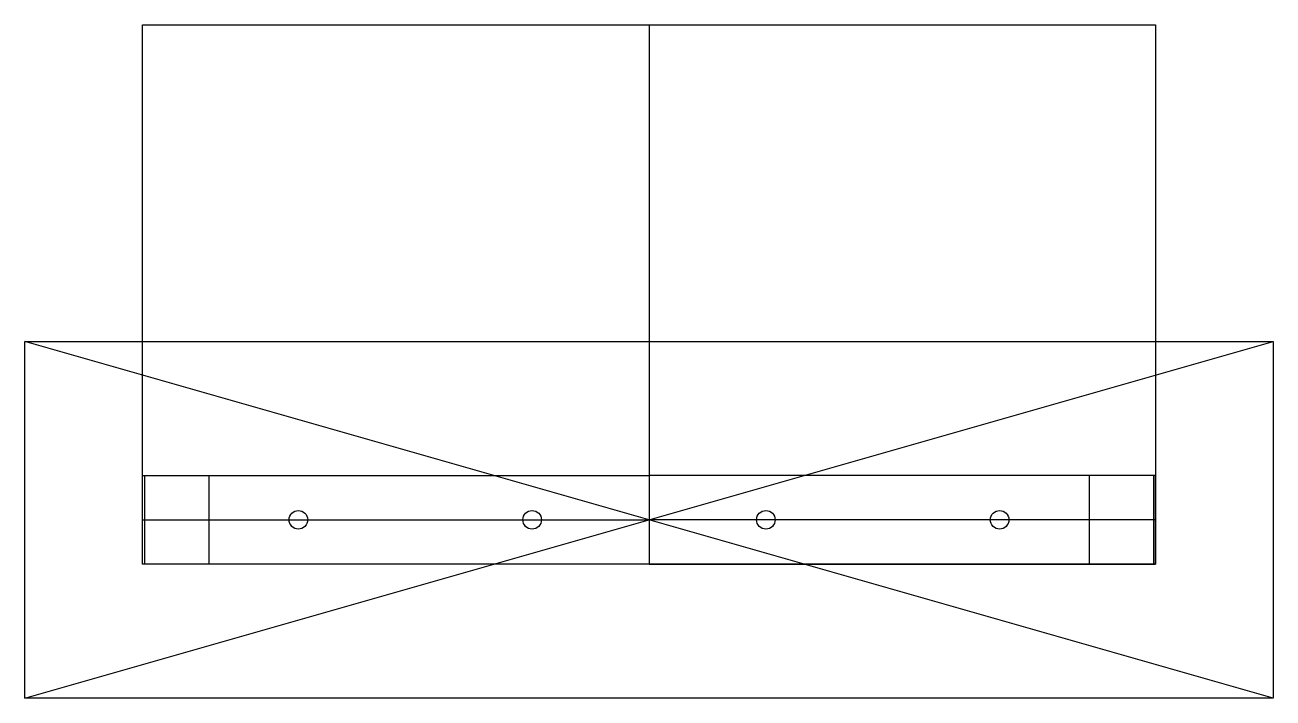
# Model space of a CAD drawing. Header units: millimetres. Extents: x -141 to 141, y -91 to 61.
import ezdxf

# ---------------------------------------------------------------- set-up
doc = ezdxf.new("R2010")
doc.units = ezdxf.units.MM
doc.layers.get('0').update_dxf_attribs({"linetype": 'CONTINUOUS'})

msp = doc.modelspace()

# ---------------------------------------------------------------- linework, layer by layer
for p, q in [((0, 60.9), (0, 0)), ((0, 0), (0, -60.9)), ((-141.05, -91.17), (-141.05, -10.63)), ((-141.05, -10.63), (141.05, -10.63)), ((141.05, -91.17), (-141.05, -10.63)), ((-141.05, -91.17), (141.05, -10.63)), ((141.05, -10.63), (141.05, -91.17)), ((-114, -40.9), (-114, -60.9)), ((-99.5, -40.9), (-99.5, -60.9)), ((99.5, -40.9), (99.5, -60.9)), ((114, -40.9), (114, -60.9)), ((-114.5, -50.9), (0, -50.9)), ((114.5, -50.9), (0, -50.9)), ((141.05, -91.17), (-141.05, -91.17))]:
    msp.add_line(p, q)
for points in [[(114.5, 60.9), (114.5, -60.9), (-114.5, -60.9), (-114.5, 60.9)], [(0, -60.9), (-114.5, -60.9), (-114.5, -40.9), (0, -40.9)], [(0, -60.9), (114.5, -60.9), (114.5, -40.9), (0, -40.9)]]:
    msp.add_lwpolyline(points, close=True)
for centre in [(-79.25, -50.9), (-26.42, -50.9), (26.42, -50.9), (79.25, -50.9)]:
    msp.add_circle(centre, 2.1)

doc.saveas('drawing.dxf')
